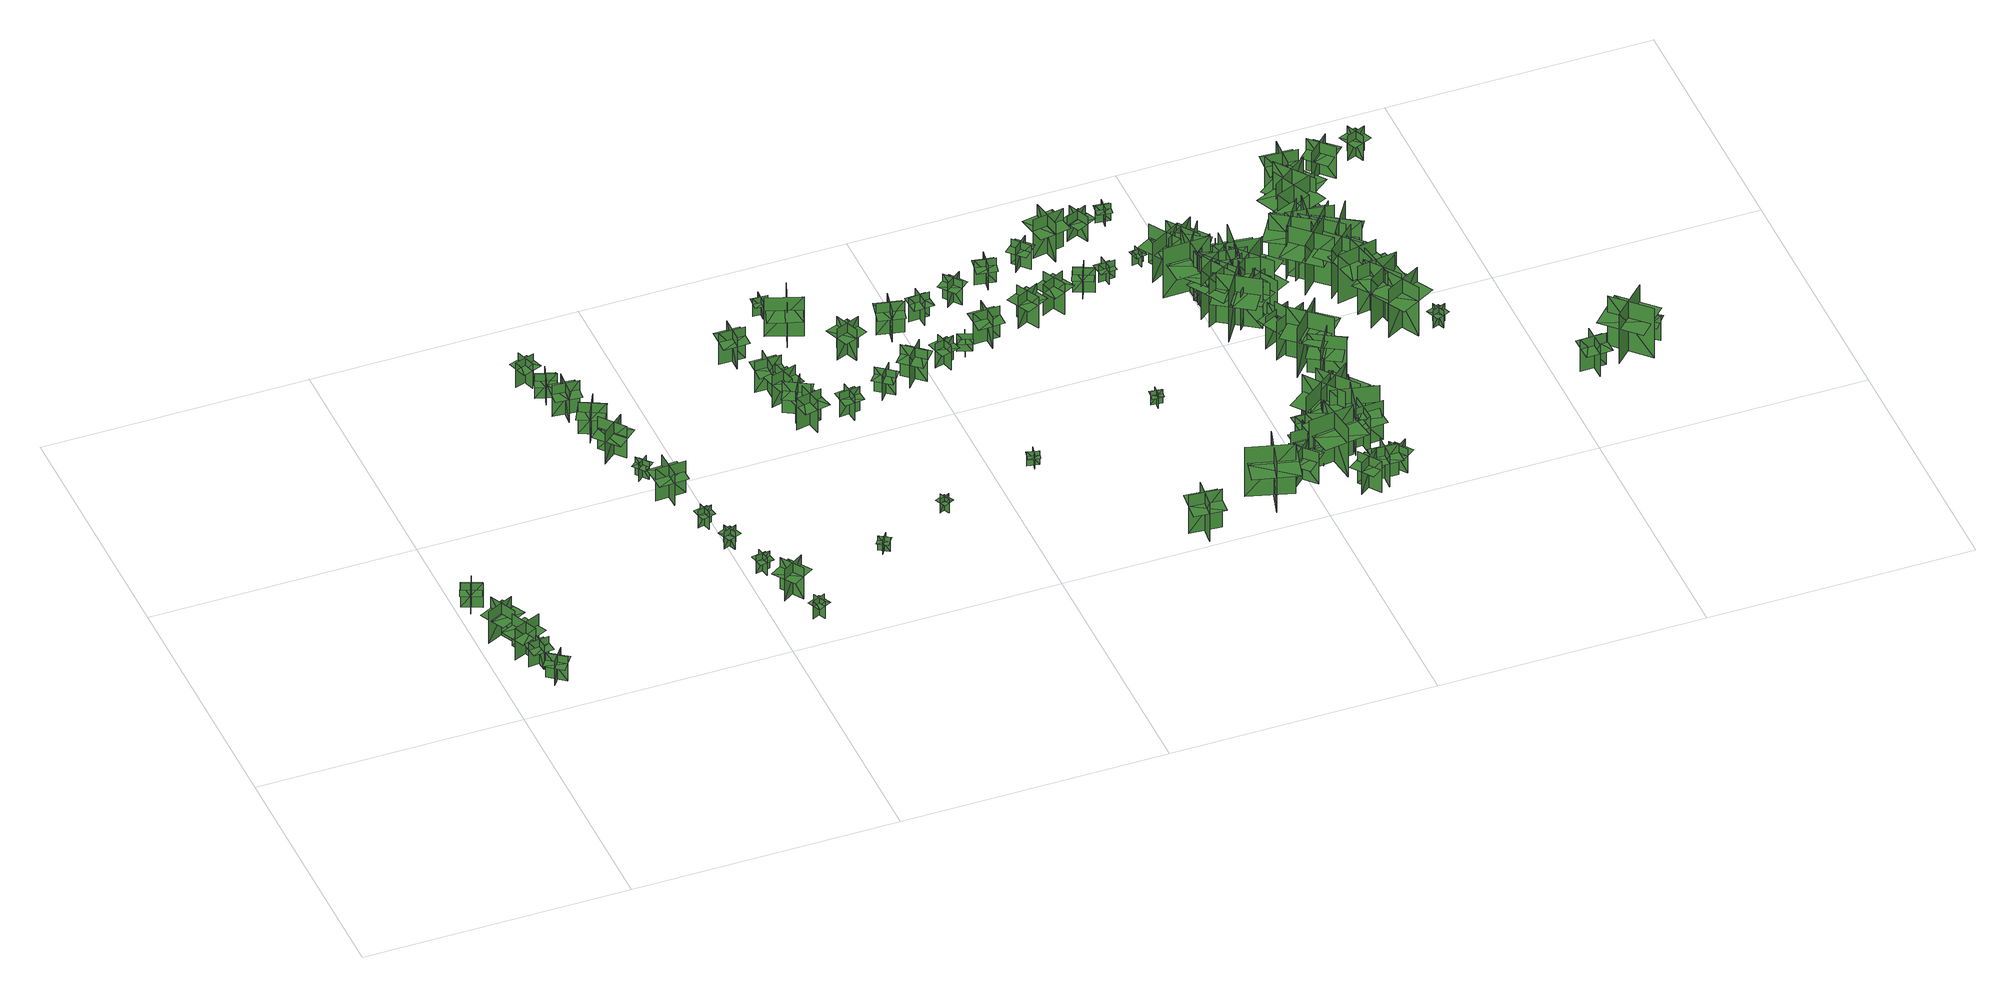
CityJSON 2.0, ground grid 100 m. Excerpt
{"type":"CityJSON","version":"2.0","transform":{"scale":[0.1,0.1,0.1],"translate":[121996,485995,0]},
"CityObjects":{
"tree1":{"type":"SolitaryVegetationObject","geometry":[{"type":"MultiSurface","lod":"1","boundaries":[[[0,1,2]],[[0,2,3]],[[4,5,6]],[[4,6,7]],[[8,9,10]],[[8,10,11]],[[8,11,12]],[[8,12,13]]]}]},
"tree2":{"type":"SolitaryVegetationObject","geometry":[{"type":"MultiSurface","lod":"1","boundaries":[[[14,15,16]],[[14,16,17]],[[18,19,20]],[[18,20,21]],[[22,23,24]],[[22,24,25]],[[22,25,26]],[[22,26,27]]]}]},
"tree3":{"type":"SolitaryVegetationObject","geometry":[{"type":"MultiSurface","lod":"1","boundaries":[[[28,29,30]],[[28,30,31]],[[32,33,34]],[[32,34,35]],[[36,37,38]],[[36,38,39]],[[36,39,40]],[[36,40,41]]]}]},
"tree4":{"type":"SolitaryVegetationObject","geometry":[{"type":"MultiSurface","lod":"1","boundaries":[[[42,43,44]],[[42,44,45]],[[46,47,48]],[[46,48,49]],[[50,51,52]],[[50,52,53]],[[50,53,54]],[[50,54,55]]]}]},
"tree5":{"type":"SolitaryVegetationObject","geometry":[{"type":"MultiSurface","lod":"1","boundaries":[[[56,57,58]],[[56,58,59]],[[60,61,62]],[[60,62,63]],[[64,65,66]],[[64,66,67]],[[64,67,68]],[[64,68,69]]]}]},
"tree6":{"type":"SolitaryVegetationObject","geometry":[{"type":"MultiSurface","lod":"1","boundaries":[[[70,71,72]],[[70,72,73]],[[74,75,76]],[[74,76,77]],[[78,79,80]],[[78,80,81]],[[78,81,82]],[[78,82,83]]]}]},
"tree7":{"type":"SolitaryVegetationObject","geometry":[{"type":"MultiSurface","lod":"1","boundaries":[[[84,85,86]],[[84,86,87]],[[88,89,90]],[[88,90,91]],[[92,93,94]],[[92,94,95]],[[92,95,96]],[[92,96,97]]]}]},
"tree8":{"type":"SolitaryVegetationObject","geometry":[{"type":"MultiSurface","lod":"1","boundaries":[[[98,99,100]],[[98,100,101]],[[102,103,104]],[[102,104,105]],[[106,107,108]],[[106,108,109]],[[106,109,110]],[[106,110,111]]]}]},
"tree9":{"type":"SolitaryVegetationObject","geometry":[{"type":"MultiSurface","lod":"1","boundaries":[[[112,113,114]],[[112,114,115]],[[116,117,118]],[[116,118,119]],[[120,121,122]],[[120,122,123]],[[120,123,124]],[[120,124,125]]]}]},
"tree10":{"type":"SolitaryVegetationObject","geometry":[{"type":"MultiSurface","lod":"1","boundaries":[[[126,127,128]],[[126,128,129]],[[130,131,132]],[[130,132,133]],[[134,135,136]],[[134,136,137]],[[134,137,138]],[[134,138,139]]]}]},
"tree11":{"type":"SolitaryVegetationObject","geometry":[{"type":"MultiSurface","lod":"1","boundaries":[[[140,141,142]],[[140,142,143]],[[144,145,146]],[[144,146,147]],[[148,149,150]],[[148,150,151]],[[148,151,152]],[[148,152,153]]]}]},
"tree12":{"type":"SolitaryVegetationObject","geometry":[{"type":"MultiSurface","lod":"1","boundaries":[[[154,155,156]],[[154,156,157]],[[158,159,160]],[[158,160,161]],[[162,163,164]],[[162,164,165]],[[162,165,166]],[[162,166,167]]]}]},
"tree13":{"type":"SolitaryVegetationObject","geometry":[{"type":"MultiSurface","lod":"1","boundaries":[[[168,169,170]],[[168,170,171]],[[172,173,174]],[[172,174,175]],[[176,177,178]],[[176,178,179]],[[176,179,180]],[[176,180,181]]]}]},
"tree14":{"type":"SolitaryVegetationObject","geometry":[{"type":"MultiSurface","lod":"1","boundaries":[[[182,183,184]],[[182,184,185]],[[186,187,188]],[[186,188,189]],[[190,191,192]],[[190,192,193]],[[190,193,194]],[[190,194,195]]]}]},
"tree15":{"type":"SolitaryVegetationObject","geometry":[{"type":"MultiSurface","lod":"1","boundaries":[[[196,197,198]],[[196,198,199]],[[200,201,202]],[[200,202,203]],[[204,205,206]],[[204,206,207]],[[204,207,208]],[[204,208,209]]]}]},
"tree16":{"type":"SolitaryVegetationObject","geometry":[{"type":"MultiSurface","lod":"1","boundaries":[[[210,211,212]],[[210,212,213]],[[214,215,216]],[[214,216,217]],[[218,219,220]],[[218,220,221]],[[218,221,222]],[[218,222,223]]]}]},
"tree17":{"type":"SolitaryVegetationObject","geometry":[{"type":"MultiSurface","lod":"1","boundaries":[[[224,225,226]],[[224,226,227]],[[228,229,230]],[[228,230,231]],[[232,233,234]],[[232,234,235]],[[232,235,236]],[[232,236,237]]]}]},
"tree18":{"type":"SolitaryVegetationObject","geometry":[{"type":"MultiSurface","lod":"1","boundaries":[[[238,239,240]],[[238,240,241]],[[242,243,244]],[[242,244,245]],[[246,247,248]],[[246,248,249]],[[246,249,250]],[[246,250,251]]]}]},
"tree19":{"type":"SolitaryVegetationObject","geometry":[{"type":"MultiSurface","lod":"1","boundaries":[[[252,253,254]],[[252,254,255]],[[256,257,258]],[[256,258,259]],[[260,261,262]],[[260,262,263]],[[260,263,264]],[[260,264,265]]]}]},
"tree20":{"type":"SolitaryVegetationObject","geometry":[{"type":"MultiSurface","lod":"1","boundaries":[[[266,267,268]],[[266,268,269]],[[270,271,272]],[[270,272,273]],[[274,275,276]],[[274,276,277]],[[274,277,278]],[[274,278,279]]]}]},
"tree21":{"type":"SolitaryVegetationObject","geometry":[{"type":"MultiSurface","lod":"1","boundaries":[[[280,281,282]],[[280,282,283]],[[284,285,286]],[[284,286,287]],[[288,289,290]],[[288,290,291]],[[288,291,292]],[[288,292,293]]]}]},
"tree22":{"type":"SolitaryVegetationObject","geometry":[{"type":"MultiSurface","lod":"1","boundaries":[[[294,295,296]],[[294,296,297]],[[298,299,300]],[[298,300,301]],[[302,303,304]],[[302,304,305]],[[302,305,306]],[[302,306,307]]]}]},
"tree23":{"type":"SolitaryVegetationObject","geometry":[{"type":"MultiSurface","lod":"1","boundaries":[[[308,309,310]],[[308,310,311]],[[312,313,314]],[[312,314,315]],[[316,317,318]],[[316,318,319]],[[316,319,320]],[[316,320,321]]]}]},
"tree24":{"type":"SolitaryVegetationObject","geometry":[{"type":"MultiSurface","lod":"1","boundaries":[[[322,323,324]],[[322,324,325]],[[326,327,328]],[[326,328,329]],[[330,331,332]],[[330,332,333]],[[330,333,334]],[[330,334,335]]]}]},
"tree25":{"type":"SolitaryVegetationObject","geometry":[{"type":"MultiSurface","lod":"1","boundaries":[[[336,337,338]],[[336,338,339]],[[340,341,342]],[[340,342,343]],[[344,345,346]],[[344,346,347]],[[344,347,348]],[[344,348,349]]]}]},
"tree26":{"type":"SolitaryVegetationObject","geometry":[{"type":"MultiSurface","lod":"1","boundaries":[[[350,351,352]],[[350,352,353]],[[354,355,356]],[[354,356,357]],[[358,359,360]],[[358,360,361]],[[358,361,362]],[[358,362,363]]]}]},
"tree27":{"type":"SolitaryVegetationObject","geometry":[{"type":"MultiSurface","lod":"1","boundaries":[[[364,365,366]],[[364,366,367]],[[368,369,370]],[[368,370,371]],[[372,373,374]],[[372,374,375]],[[372,375,376]],[[372,376,377]]]}]},
"tree28":{"type":"SolitaryVegetationObject","geometry":[{"type":"MultiSurface","lod":"1","boundaries":[[[378,379,380]],[[378,380,381]],[[382,383,384]],[[382,384,385]],[[386,387,388]],[[386,388,389]],[[386,389,390]],[[386,390,391]]]}]},
"tree29":{"type":"SolitaryVegetationObject","geometry":[{"type":"MultiSurface","lod":"1","boundaries":[[[392,393,394]],[[392,394,395]],[[396,397,398]],[[396,398,399]],[[400,401,402]],[[400,402,403]],[[400,403,404]],[[400,404,405]]]}]},
"tree30":{"type":"SolitaryVegetationObject","geometry":[{"type":"MultiSurface","lod":"1","boundaries":[[[406,407,408]],[[406,408,409]],[[410,411,412]],[[410,412,413]],[[414,415,416]],[[414,416,417]],[[414,417,418]],[[414,418,419]]]}]},
"tree31":{"type":"SolitaryVegetationObject","geometry":[{"type":"MultiSurface","lod":"1","boundaries":[[[420,421,422]],[[420,422,423]],[[424,425,426]],[[424,426,427]],[[428,429,430]],[[428,430,431]],[[428,431,432]],[[428,432,433]]]}]},
"tree32":{"type":"SolitaryVegetationObject","geometry":[{"type":"MultiSurface","lod":"1","boundaries":[[[434,435,436]],[[434,436,437]],[[438,439,440]],[[438,440,441]],[[442,443,444]],[[442,444,445]],[[442,445,446]],[[442,446,447]]]}]},
"tree33":{"type":"SolitaryVegetationObject","geometry":[{"type":"MultiSurface","lod":"1","boundaries":[[[448,449,450]],[[448,450,451]],[[452,453,454]],[[452,454,455]],[[456,457,458]],[[456,458,459]],[[456,459,460]],[[456,460,461]]]}]},
"tree34":{"type":"SolitaryVegetationObject","geometry":[{"type":"MultiSurface","lod":"1","boundaries":[[[462,463,464]],[[462,464,465]],[[466,467,468]],[[466,468,469]],[[470,471,472]],[[470,472,473]],[[470,473,474]],[[470,474,475]]]}]},
"tree35":{"type":"SolitaryVegetationObject","geometry":[{"type":"MultiSurface","lod":"1","boundaries":[[[476,477,478]],[[476,478,479]],[[480,481,482]],[[480,482,483]],[[484,485,486]],[[484,486,487]],[[484,487,488]],[[484,488,489]]]}]},
"tree36":{"type":"SolitaryVegetationObject","geometry":[{"type":"MultiSurface","lod":"1","boundaries":[[[490,491,492]],[[490,492,493]],[[494,495,496]],[[494,496,497]],[[498,499,500]],[[498,500,501]],[[498,501,502]],[[498,502,503]]]}]},
"tree37":{"type":"SolitaryVegetationObject","geometry":[{"type":"MultiSurface","lod":"1","boundaries":[[[504,505,506]],[[504,506,507]],[[508,509,510]],[[508,510,511]],[[512,513,514]],[[512,514,515]],[[512,515,516]],[[512,516,517]]]}]},
"tree38":{"type":"SolitaryVegetationObject","geometry":[{"type":"MultiSurface","lod":"1","boundaries":[[[518,519,520]],[[518,520,521]],[[522,523,524]],[[522,524,525]],[[526,527,528]],[[526,528,529]],[[526,529,530]],[[526,530,531]]]}]},
"tree39":{"type":"SolitaryVegetationObject","geometry":[{"type":"MultiSurface","lod":"1","boundaries":[[[532,533,534]],[[532,534,535]],[[536,537,538]],[[536,538,539]],[[540,541,542]],[[540,542,543]],[[540,543,544]],[[540,544,545]]]}]},
"tree40":{"type":"SolitaryVegetationObject","geometry":[{"type":"MultiSurface","lod":"1","boundaries":[[[546,547,548]],[[546,548,549]],[[550,551,552]],[[550,552,553]],[[554,555,556]],[[554,556,557]],[[554,557,558]],[[554,558,559]]]}]},
"tree41":{"type":"SolitaryVegetationObject","geometry":[{"type":"MultiSurface","lod":"1","boundaries":[[[560,561,562]],[[560,562,563]],[[564,565,566]],[[564,566,567]],[[568,569,570]],[[568,570,571]],[[568,571,572]],[[568,572,573]]]}]},
"tree42":{"type":"SolitaryVegetationObject","geometry":[{"type":"MultiSurface","lod":"1","boundaries":[[[574,575,576]],[[574,576,577]],[[578,579,580]],[[578,580,581]],[[582,583,584]],[[582,584,585]],[[582,585,586]],[[582,586,587]]]}]},
"tree43":{"type":"SolitaryVegetationObject","geometry":[{"type":"MultiSurface","lod":"1","boundaries":[[[588,589,590]],[[588,590,591]],[[592,593,594]],[[592,594,595]],[[596,597,598]],[[596,598,599]],[[596,599,600]],[[596,600,601]]]}]},
"tree44":{"type":"SolitaryVegetationObject","geometry":[{"type":"MultiSurface","lod":"1","boundaries":[[[602,603,604]],[[602,604,605]],[[606,607,608]],[[606,608,609]],[[610,611,612]],[[610,612,613]],[[610,613,614]],[[610,614,615]]]}]},
"tree45":{"type":"SolitaryVegetationObject","geometry":[{"type":"MultiSurface","lod":"1","boundaries":[[[616,617,618]],[[616,618,619]],[[620,621,622]],[[620,622,623]],[[624,625,626]],[[624,626,627]],[[624,627,628]],[[624,628,629]]]}]},
"tree46":{"type":"SolitaryVegetationObject","geometry":[{"type":"MultiSurface","lod":"1","boundaries":[[[630,631,632]],[[630,632,633]],[[634,635,636]],[[634,636,637]],[[638,639,640]],[[638,640,641]],[[638,641,642]],[[638,642,643]]]}]},
"tree47":{"type":"SolitaryVegetationObject","geometry":[{"type":"MultiSurface","lod":"1","boundaries":[[[644,645,646]],[[644,646,647]],[[648,649,650]],[[648,650,651]],[[652,653,654]],[[652,654,655]],[[652,655,656]],[[652,656,657]]]}]},
"tree48":{"type":"SolitaryVegetationObject","geometry":[{"type":"MultiSurface","lod":"1","boundaries":[[[658,659,660]],[[658,660,661]],[[662,663,664]],[[662,664,665]],[[666,667,668]],[[666,668,669]],[[666,669,670]],[[666,670,671]]]}]},
"tree49":{"type":"SolitaryVegetationObject","geometry":[{"type":"MultiSurface","lod":"1","boundaries":[[[672,673,674]],[[672,674,675]],[[676,677,678]],[[676,678,679]],[[680,681,682]],[[680,682,683]],[[680,683,684]],[[680,684,685]]]}]},
"tree50":{"type":"SolitaryVegetationObject","geometry":[{"type":"MultiSurface","lod":"1","boundaries":[[[686,687,688]],[[686,688,689]],[[690,691,692]],[[690,692,693]],[[694,695,696]],[[694,696,697]],[[694,697,698]],[[694,698,699]]]}]},
"tree51":{"type":"SolitaryVegetationObject","geometry":[{"type":"MultiSurface","lod":"1","boundaries":[[[700,701,702]],[[700,702,703]],[[704,705,706]],[[704,706,707]],[[708,709,710]],[[708,710,711]],[[708,711,712]],[[708,712,713]]]}]},
"tree52":{"type":"SolitaryVegetationObject","geometry":[{"type":"MultiSurface","lod":"1","boundaries":[[[714,715,716]],[[714,716,717]],[[718,719,720]],[[718,720,721]],[[722,723,724]],[[722,724,725]],[[722,725,726]],[[722,726,727]]]}]},
"tree53":{"type":"SolitaryVegetationObject","geometry":[{"type":"MultiSurface","lod":"1","boundaries":[[[728,729,730]],[[728,730,731]],[[732,733,734]],[[732,734,735]],[[736,737,738]],[[736,738,739]],[[736,739,740]],[[736,740,741]]]}]},
"tree54":{"type":"SolitaryVegetationObject","geometry":[{"type":"MultiSurface","lod":"1","boundaries":[[[742,743,744]],[[742,744,745]],[[746,747,748]],[[746,748,749]],[[750,751,752]],[[750,752,753]],[[750,753,754]],[[750,754,755]]]}]},
"tree55":{"type":"SolitaryVegetationObject","geometry":[{"type":"MultiSurface","lod":"1","boundaries":[[[756,757,758]],[[756,758,759]],[[760,761,762]],[[760,762,763]],[[764,765,766]],[[764,766,767]],[[764,767,768]],[[764,768,769]]]}]},
"tree56":{"type":"SolitaryVegetationObject","geometry":[{"type":"MultiSurface","lod":"1","boundaries":[[[770,771,772]],[[770,772,773]],[[774,775,776]],[[774,776,777]],[[778,779,780]],[[778,780,781]],[[778,781,782]],[[778,782,783]]]}]},
"tree57":{"type":"SolitaryVegetationObject","geometry":[{"type":"MultiSurface","lod":"1","boundaries":[[[784,785,786]],[[784,786,787]],[[788,789,790]],[[788,790,791]],[[792,793,794]],[[792,794,795]],[[792,795,796]],[[792,796,797]]]}]},
"tree58":{"type":"SolitaryVegetationObject","geometry":[{"type":"MultiSurface","lod":"1","boundaries":[[[798,799,800]],[[798,800,801]],[[802,803,804]],[[802,804,805]],[[806,807,808]],[[806,808,809]],[[806,809,810]],[[806,810,811]]]}]},
"tree59":{"type":"SolitaryVegetationObject","geometry":[{"type":"MultiSurface","lod":"1","boundaries":[[[812,813,814]],[[812,814,815]],[[816,817,818]],[[816,818,819]],[[820,821,822]],[[820,822,823]],[[820,823,824]],[[820,824,825]]]}]},
"tree60":{"type":"SolitaryVegetationObject","geometry":[{"type":"MultiSurface","lod":"1","boundaries":[[[826,827,828]],[[826,828,829]],[[830,831,832]],[[830,832,833]],[[834,835,836]],[[834,836,837]],[[834,837,838]],[[834,838,839]]]}]},
"tree61":{"type":"SolitaryVegetationObject","geometry":[{"type":"MultiSurface","lod":"1","boundaries":[[[840,841,842]],[[840,842,843]],[[844,845,846]],[[844,846,847]],[[848,849,850]],[[848,850,851]],[[848,851,852]],[[848,852,853]]]}]},
"tree62":{"type":"SolitaryVegetationObject","geometry":[{"type":"MultiSurface","lod":"1","boundaries":[[[854,855,856]],[[854,856,857]],[[858,859,860]],[[858,860,861]],[[862,863,864]],[[862,864,865]],[[862,865,866]],[[862,866,867]]]}]},
"tree63":{"type":"SolitaryVegetationObject","geometry":[{"type":"MultiSurface","lod":"1","boundaries":[[[868,869,870]],[[868,870,871]],[[872,873,874]],[[872,874,875]],[[876,877,878]],[[876,878,879]],[[876,879,880]],[[876,880,881]]]}]},
"tree64":{"type":"SolitaryVegetationObject","geometry":[{"type":"MultiSurface","lod":"1","boundaries":[[[882,883,884]],[[882,884,885]],[[886,887,888]],[[886,888,889]],[[890,891,892]],[[890,892,893]],[[890,893,894]],[[890,894,895]]]}]},
"tree65":{"type":"SolitaryVegetationObject","geometry":[{"type":"MultiSurface","lod":"1","boundaries":[[[896,897,898]],[[896,898,899]],[[900,901,902]],[[900,902,903]],[[904,905,906]],[[904,906,907]],[[904,907,908]],[[904,908,909]]]}]},
"tree66":{"type":"SolitaryVegetationObject","geometry":[{"type":"MultiSurface","lod":"1","boundaries":[[[910,911,912]],[[910,912,913]],[[914,915,916]],[[914,916,917]],[[918,919,920]],[[918,920,921]],[[918,921,922]],[[918,922,923]]]}]},
"tree67":{"type":"SolitaryVegetationObject","geometry":[{"type":"MultiSurface","lod":"1","boundaries":[[[924,925,926]],[[924,926,927]],[[928,929,930]],[[928,930,931]],[[932,933,934]],[[932,934,935]],[[932,935,936]],[[932,936,937]]]}]},
"tree68":{"type":"SolitaryVegetationObject","geometry":[{"type":"MultiSurface","lod":"1","boundaries":[[[938,939,940]],[[938,940,941]],[[942,943,944]],[[942,944,945]],[[946,947,948]],[[946,948,949]],[[946,949,950]],[[946,950,951]]]}]},
"tree69":{"type":"SolitaryVegetationObject","geometry":[{"type":"MultiSurface","lod":"1","boundaries":[[[952,953,954]],[[952,954,955]],[[956,957,958]],[[956,958,959]],[[960,961,962]],[[960,962,963]],[[960,963,964]],[[960,964,965]]]}]},
"tree70":{"type":"SolitaryVegetationObject","geometry":[{"type":"MultiSurface","lod":"1","boundaries":[[[966,967,968]],[[966,968,969]],[[970,971,972]],[[970,972,973]],[[974,975,976]],[[974,976,977]],[[974,977,978]],[[974,978,979]]]}]},
"tree71":{"type":"SolitaryVegetationObject","geometry":[{"type":"MultiSurface","lod":"1","boundaries":[[[980,981,982]],[[980,982,983]],[[984,985,986]],[[984,986,987]],[[988,989,990]],[[988,990,991]],[[988,991,992]],[[988,992,993]]]}]},
"tree72":{"type":"SolitaryVegetationObject","geometry":[{"type":"MultiSurface","lod":"1","boundaries":[[[994,995,996]],[[994,996,997]],[[998,999,1000]],[[998,1000,1001]],[[1002,1003,1004]],[[1002,1004,1005]],[[1002,1005,1006]],[[1002,1006,1007]]]}]},
"tree73":{"type":"SolitaryVegetationObject","geometry":[{"type":"MultiSurface","lod":"1","boundaries":[[[1008,1009,1010]],[[1008,1010,1011]],[[1012,1013,1014]],[[1012,1014,1015]],[[1016,1017,1018]],[[1016,1018,1019]],[[1016,1019,1020]],[[1016,1020,1021]]]}]},
"tree74":{"type":"SolitaryVegetationObject","geometry":[{"type":"MultiSurface","lod":"1","boundaries":[[[1022,1023,1024]],[[1022,1024,1025]],[[1026,1027,1028]],[[1026,1028,1029]],[[1030,1031,1032]],[[1030,1032,1033]],[[1030,1033,1034]],[[1030,1034,1035]]]}]},
"tree75":{"type":"SolitaryVegetationObject","geometry":[{"type":"MultiSurface","lod":"1","boundaries":[[[1036,1037,1038]],[[1036,1038,1039]],[[1040,1041,1042]],[[1040,1042,1043]],[[1044,1045,1046]],[[1044,1046,1047]],[[1044,1047,1048]],[[1044,1048,1049]]]}]},
"tree76":{"type":"SolitaryVegetationObject","geometry":[{"type":"MultiSurface","lod":"1","boundaries":[[[1050,1051,1052]],[[1050,1052,1053]],[[1054,1055,1056]],[[1054,1056,1057]],[[1058,1059,1060]],[[1058,1060,1061]],[[1058,1061,1062]],[[1058,1062,1063]]]}]},
"tree77":{"type":"SolitaryVegetationObject","geometry":[{"type":"MultiSurface","lod":"1","boundaries":[[[1064,1065,1066]],[[1064,1066,1067]],[[1068,1069,1070]],[[1068,1070,1071]],[[1072,1073,1074]],[[1072,1074,1075]],[[1072,1075,1076]],[[1072,1076,1077]]]}]},
"tree78":{"type":"SolitaryVegetationObject","geometry":[{"type":"MultiSurface","lod":"1","boundaries":[[[1078,1079,1080]],[[1078,1080,1081]],[[1082,1083,1084]],[[1082,1084,1085]],[[1086,1087,1088]],[[1086,1088,1089]],[[1086,1089,1090]],[[1086,1090,1091]]]}]},
"tree79":{"type":"SolitaryVegetationObject","geometry":[{"type":"MultiSurface","lod":"1","boundaries":[[[1092,1093,1094]],[[1092,1094,1095]],[[1096,1097,1098]],[[1096,1098,1099]],[[1100,1101,1102]],[[1100,1102,1103]],[[1100,1103,1104]],[[1100,1104,1105]]]}]},
"tree80":{"type":"SolitaryVegetationObject","geometry":[{"type":"MultiSurface","lod":"1","boundaries":[[[1106,1107,1108]],[[1106,1108,1109]],[[1110,1111,1112]],[[1110,1112,1113]],[[1114,1115,1116]],[[1114,1116,1117]],[[1114,1117,1118]],[[1114,1118,1119]]]}]},
"tree81":{"type":"SolitaryVegetationObject","geometry":[{"type":"MultiSurface","lod":"1","boundaries":[[[1120,1121,1122]],[[1120,1122,1123]],[[1124,1125,1126]],[[1124,1126,1127]],[[1128,1129,1130]],[[1128,1130,1131]],[[1128,1131,1132]],[[1128,1132,1133]]]}]},
"tree82":{"type":"SolitaryVegetationObject","geometry":[{"type":"MultiSurface","lod":"1","boundaries":[[[1134,1135,1136]],[[1134,1136,1137]],[[1138,1139,1140]],[[1138,1140,1141]],[[1142,1143,1144]],[[1142,1144,1145]],[[1142,1145,1146]],[[1142,1146,1147]]]}]},
"tree83":{"type":"SolitaryVegetationObject","geometry":[{"type":"MultiSurface","lod":"1","boundaries":[[[1148,1149,1150]],[[1148,1150,1151]],[[1152,1153,1154]],[[1152,1154,1155]],[[1156,1157,1158]],[[1156,1158,1159]],[[1156,1159,1160]],[[1156,1160,1161]]]}]},
"tree84":{"type":"SolitaryVegetationObject","geometry":[{"type":"MultiSurface","lod":"1","boundaries":[[[1162,1163,1164]],[[1162,1164,1165]],[[1166,1167,1168]],[[1166,1168,1169]],[[1170,1171,1172]],[[1170,1172,1173]],[[1170,1173,1174]],[[1170,1174,1175]]]}]},
"tree85":{"type":"SolitaryVegetationObject","geometry":[{"type":"MultiSurface","lod":"1","boundaries":[[[1176,1177,1178]],[[1176,1178,1179]],[[1180,1181,1182]],[[1180,1182,1183]],[[1184,1185,1186]],[[1184,1186,1187]],[[1184,1187,1188]],[[1184,1188,1189]]]}]},
"tree86":{"type":"SolitaryVegetationObject","geometry":[{"type":"MultiSurface","lod":"1","boundaries":[[[1190,1191,1192]],[[1190,1192,1193]],[[1194,1195,1196]],[[1194,1196,1197]],[[1198,1199,1200]],[[1198,1200,1201]],[[1198,1201,1202]],[[1198,1202,1203]]]}]},
"tree87":{"type":"SolitaryVegetationObject","geometry":[{"type":"MultiSurface","lod":"1","boundaries":[[[1204,1205,1206]],[[1204,1206,1207]],[[1208,1209,1210]],[[1208,1210,1211]],[[1212,1213,1214]],[[1212,1214,1215]],[[1212,1215,1216]],[[1212,1216,1217]]]}]},
"tree88":{"type":"SolitaryVegetationObject","geometry":[{"type":"MultiSurface","lod":"1","boundaries":[[[1218,1219,1220]],[[1218,1220,1221]],[[1222,1223,1224]],[[1222,1224,1225]],[[1226,1227,1228]],[[1226,1228,1229]],[[1226,1229,1230]],[[1226,1230,1231]]]}]},
"tree89":{"type":"SolitaryVegetationObject","geometry":[{"type":"MultiSurface","lod":"1","boundaries":[[[1232,1233,1234]],[[1232,1234,1235]],[[1236,1237,1238]],[[1236,1238,1239]],[[1240,1241,1242]],[[1240,1242,1243]],[[1240,1243,1244]],[[1240,1244,1245]]]}]},
"tree90":{"type":"SolitaryVegetationObject","geometry":[{"type":"MultiSurface","lod":"1","boundaries":[[[1246,1247,1248]],[[1246,1248,1249]],[[1250,1251,1252]],[[1250,1252,1253]],[[1254,1255,1256]],[[1254,1256,1257]],[[1254,1257,1258]],[[1254,1258,1259]]]}]},
"tree91":{"type":"SolitaryVegetationObject","geometry":[{"type":"MultiSurface","lod":"1","boundaries":[[[1260,1261,1262]],[[1260,1262,1263]],[[1264,1265,1266]],[[1264,1266,1267]],[[1268,1269,1270]],[[1268,1270,1271]],[[1268,1271,1272]],[[1268,1272,1273]]]}]},
"tree92":{"type":"SolitaryVegetationObject","geometry":[{"type":"MultiSurface","lod":"1","boundaries":[[[1274,1275,1276]],[[1274,1276,1277]],[[1278,1279,1280]],[[1278,1280,1281]],[[1282,1283,1284]],[[1282,1284,1285]],[[1282,1285,1286]],[[1282,1286,1287]]]}]},
"tree93":{"type":"SolitaryVegetationObject","geometry":[{"type":"MultiSurface","lod":"1","boundaries":[[[1288,1289,1290]],[[1288,1290,1291]],[[1292,1293,1294]],[[1292,1294,1295]],[[1296,1297,1298]],[[1296,1298,1299]],[[1296,1299,1300]],[[1296,1300,1301]]]}]},
"tree94":{"type":"SolitaryVegetationObject","geometry":[{"type":"MultiSurface","lod":"1","boundaries":[[[1302,1303,1304]],[[1302,1304,1305]],[[1306,1307,1308]],[[1306,1308,1309]],[[1310,1311,1312]],[[1310,1312,1313]],[[1310,1313,1314]],[[1310,1314,1315]]]}]},
"tree95":{"type":"SolitaryVegetationObject","geometry":[{"type":"MultiSurface","lod":"1","boundaries":[[[1316,1317,1318]],[[1316,1318,1319]],[[1320,1321,1322]],[[1320,1322,1323]],[[1324,1325,1326]],[[1324,1326,1327]],[[1324,1327,1328]],[[1324,1328,1329]]]}]},
"tree96":{"type":"SolitaryVegetationObject","geometry":[{"type":"MultiSurface","lod":"1","boundaries":[[[1330,1331,1332]],[[1330,1332,1333]],[[1334,1335,1336]],[[1334,1336,1337]],[[1338,1339,1340]],[[1338,1340,1341]],[[1338,1341,1342]],[[1338,1342,1343]]]}]},
"tree97":{"type":"SolitaryVegetationObject","geometry":[{"type":"MultiSurface","lod":"1","boundaries":[[[1344,1345,1346]],[[1344,1346,1347]],[[1348,1349,1350]],[[1348,1350,1351]],[[1352,1353,1354]],[[1352,1354,1355]],[[1352,1355,1356]],[[1352,1356,1357]]]}]},
"tree98":{"type":"SolitaryVegetationObject","geometry":[{"type":"MultiSurface","lod":"1","boundaries":[[[1358,1359,1360]],[[1358,1360,1361]],[[1362,1363,1364]],[[1362,1364,1365]],[[1366,1367,1368]],[[1366,1368,1369]],[[1366,1369,1370]],[[1366,1370,1371]]]}]},
"tree99":{"type":"SolitaryVegetationObject","geometry":[{"type":"MultiSurface","lod":"1","boundaries":[[[1372,1373,1374]],[[1372,1374,1375]],[[1376,1377,1378]],[[1376,1378,1379]],[[1380,1381,1382]],[[1380,1382,1383]],[[1380,1383,1384]],[[1380,1384,1385]]]}]},
"tree100":{"type":"SolitaryVegetationObject","geometry":[{"type":"MultiSurface","lod":"1","boundaries":[[[1386,1387,1388]],[[1386,1388,1389]],[[1390,1391,1392]],[[1390,1392,1393]],[[1394,1395,1396]],[[1394,1396,1397]],[[1394,1397,1398]],[[1394,1398,1399]]]}]},
"tree101":{"type":"SolitaryVegetationObject","geometry":[{"type":"MultiSurface","lod":"1","boundaries":[[[1400,1401,1402]],[[1400,1402,1403]],[[1404,1405,1406]],[[1404,1406,1407]],[[1408,1409,1410]],[[1408,1410,1411]],[[1408,1411,1412]],[[1408,1412,1413]]]}]},
"tree102":{"type":"SolitaryVegetationObject","geometry":[{"type":"MultiSurface","lod":"1","boundaries":[[[1414,1415,1416]],[[1414,1416,1417]],[[1418,1419,1420]],[[1418,1420,1421]],[[1422,1423,1424]],[[1422,1424,1425]],[[1422,1425,1426]],[[1422,1426,1427]]]}]},
"tree103":{"type":"SolitaryVegetationObject","geometry":[{"type":"MultiSurface","lod":"1","boundaries":[[[1428,1429,1430]],[[1428,1430,1431]],[[1432,1433,1434]],[[1432,1434,1435]],[[1436,1437,1438]],[[1436,1438,1439]],[[1436,1439,1440]],[[1436,1440,1441]]]}]},
"tree104":{"type":"SolitaryVegetationObject","geometry":[{"type":"MultiSurface","lod":"1","boundaries":[[[1442,1443,1444]],[[1442,1444,1445]],[[1446,1447,1448]],[[1446,1448,1449]],[[1450,1451,1452]],[[1450,1452,1453]],[[1450,1453,1454]],[[1450,1454,1455]]]}]},
"tree105":{"type":"SolitaryVegetationObject","geometry":[{"type":"MultiSurface","lod":"1","boundaries":[[[1456,1457,1458]],[[1456,1458,1459]],[[1460,1461,1462]],[[1460,1462,1463]],[[1464,1465,1466]],[[1464,1466,1467]],[[1464,1467,1468]],[[1464,1468,1469]]]}]},
"tree106":{"type":"SolitaryVegetationObject","geometry":[{"type":"MultiSurface","lod":"1","boundaries":[[[1470,1471,1472]],[[1470,1472,1473]],[[1474,1475,1476]],[[1474,1476,1477]],[[1478,1479,1480]],[[1478,1480,1481]],[[1478,1481,1482]],[[1478,1482,1483]]]}]}
},
"vertices":[
[39,423,9],[141,473,9],[141,473,150],[39,423,150],[124,394,9],[74,496,9],[74,496,150],[124,394,150],[49,419,105],[73,373,105],[174,424,105],[150,471,105],[126,517,105],[25,466,105],
[163,218,11],[154,295,11],[154,295,118],[163,218,118],[195,259,11],[118,250,11],[118,250,118],[195,259,118],[195,259,88],[191,297,88],[114,288,88],[118,250,88],[123,211,88],[200,220,88],
[195,352,7],[91,307,7],[91,307,148],[195,352,148],[111,385,7],[156,281,7],[156,281,148],[111,385,148],[185,356,102],[164,404,102],[60,357,102],[82,310,102],[103,262,102],[207,309,102],
[166,130,5],[213,192,5],[213,192,113],[166,130,113],[217,137,5],[155,184,5],[155,184,113],[217,137,113],[217,137,83],[241,168,83],[178,215,83],[155,184,83],[132,153,83],[194,106,83],
[17,631,20],[88,601,20],[88,601,128],[17,631,128],[36,583,20],[66,654,20],[66,654,128],[36,583,128],[36,583,98],[72,568,98],[102,639,98],[66,654,98],[31,669,98],[0,598,98],
[783,1273,10],[856,1186,10],[856,1186,151],[783,1273,151],[775,1183,10],[862,1256,10],[862,1256,151],[775,1183,151],[781,1262,105],[742,1228,105],[816,1143,105],[856,1177,105],[895,1211,105],[821,1297,105],
[886,1051,9],[851,1094,9],[851,1094,86],[886,1051,86],[889,1088,9],[847,1053,9],[847,1053,86],[889,1088,86],[889,1088,65],[872,1109,65],[829,1074,65],[847,1053,65],[865,1031,65],[907,1067,65],
[985,599,10],[1036,620,10],[1036,620,87],[985,599,87],[1019,585,10],[998,636,10],[998,636,87],[1019,585,87],[1019,585,65],[1045,595,65],[1024,647,65],[998,636,65],[973,626,65],[993,574,65],
[718,1711,10],[644,1687,10],[644,1687,118],[718,1711,118],[672,1735,10],[696,1661,10],[696,1661,118],[672,1735,118],[672,1735,88],[635,1722,88],[660,1649,88],[696,1661,88],[733,1674,88],[708,1747,88],
[1176,148,17],[1126,124,17],[1126,124,94],[1176,148,94],[1141,160,17],[1165,110,17],[1165,110,94],[1141,160,94],[1141,160,72],[1116,148,72],[1140,98,72],[1165,110,72],[1190,122,72],[1166,172,72],
[963,771,11],[975,717,11],[975,717,88],[963,771,88],[943,740,11],[997,752,11],[997,752,88],[943,740,88],[943,740,67],[949,713,67],[1003,725,67],[997,752,67],[991,779,67],[937,767,67],
[1057,462,13],[1068,408,13],[1068,408,90],[1057,462,90],[1036,432,13],[1091,442,13],[1091,442,90],[1036,432,90],[1036,432,68],[1042,405,68],[1096,415,68],[1091,442,68],[1086,470,68],[1031,459,68],
[682,1605,11],[756,1581,11],[756,1581,119],[682,1605,119],[705,1559,11],[729,1633,11],[729,1633,119],[705,1559,119],[705,1559,89],[742,1547,89],[766,1621,89],[729,1633,89],[692,1644,89],[668,1571,89],
[1073,256,12],[1156,311,12],[1156,311,150],[1073,256,150],[1138,243,12],[1083,326,12],[1083,326,150],[1138,243,150],[1138,243,111],[1180,270,111],[1124,353,111],[1083,326,111],[1041,298,111],[1097,215,111],
[702,1494,10],[801,1484,10],[801,1484,148],[702,1494,148],[744,1442,10],[753,1541,10],[753,1541,148],[744,1442,148],[744,1442,109],[793,1438,109],[803,1537,109],[753,1541,109],[704,1546,109],[694,1447,109],
[976,938,9],[863,934,9],[863,934,150],[976,938,150],[911,999,9],[914,886,9],[914,886,150],[911,999,150],[969,945,105],[967,998,105],[853,992,105],[856,940,105],[859,888,105],[972,893,105],
[749,1372,11],[838,1328,11],[838,1328,149],[749,1372,149],[770,1309,11],[814,1398,11],[814,1398,149],[770,1309,149],[770,1309,110],[814,1287,110],[859,1376,110],[814,1398,110],[770,1420,110],[725,1331,110],
[1483,370,10],[1508,407,10],[1508,407,72],[1483,370,72],[1512,376,10],[1475,400,10],[1475,400,72],[1512,376,72],[1512,376,54],[1525,394,54],[1488,418,54],[1475,400,54],[1463,381,54],[1500,357,54],
[1558,1136,6],[1461,1117,6],[1461,1117,145],[1558,1136,145],[1503,1173,6],[1523,1076,6],[1523,1076,145],[1503,1173,145],[1503,1173,106],[1455,1163,106],[1474,1066,106],[1523,1076,106],[1572,1085,106],[1552,1183,106],
[1535,1171,9],[1448,1220,9],[1448,1220,147],[1535,1171,147],[1518,1235,9],[1469,1149,9],[1469,1149,147],[1518,1235,147],[1518,1235,108],[1474,1260,108],[1425,1173,108],[1469,1149,108],[1512,1124,108],[1561,1211,108],
[1393,1500,8],[1393,1599,8],[1393,1599,146],[1393,1500,146],[1440,1546,8],[1341,1546,8],[1341,1546,146],[1440,1546,146],[1440,1546,108],[1440,1596,108],[1341,1596,108],[1341,1546,108],[1341,1497,108],[1440,1497,108],
[1447,1405,7],[1447,1305,7],[1447,1305,145],[1447,1405,145],[1400,1358,7],[1499,1358,7],[1499,1358,145],[1400,1358,145],[1400,1358,107],[1400,1308,107],[1499,1308,107],[1499,1358,107],[1499,1408,107],[1400,1408,107],
[1461,1317,8],[1486,1221,8],[1486,1221,147],[1461,1317,147],[1427,1260,8],[1523,1286,8],[1523,1286,147],[1427,1260,147],[1427,1260,108],[1440,1212,108],[1536,1237,108],[1523,1286,108],[1511,1334,108],[1414,1308,108],
[1760,532,11],[1779,493,11],[1779,493,72],[1760,532,72],[1750,505,11],[1790,524,11],[1790,524,72],[1750,505,72],[1750,505,55],[1760,485,55],[1799,504,55],[1790,524,55],[1780,544,55],[1740,524,55],
[1658,1167,6],[1666,1090,6],[1666,1090,113],[1658,1167,113],[1625,1127,6],[1702,1135,6],[1702,1135,113],[1625,1127,113],[1625,1127,83],[1629,1089,83],[1706,1097,83],[1702,1135,83],[1698,1174,83],[1621,1166,83],
[1645,1676,7],[1597,1546,7],[1597,1546,180],[1645,1676,180],[1545,1630,7],[1675,1582,7],[1675,1582,180],[1545,1630,180],[1633,1671,124],[1572,1692,124],[1527,1561,124],[1587,1540,124],[1648,1520,124],[1693,1650,124],
[1575,1716,11],[1577,1772,11],[1577,1772,88],[1575,1716,88],[1602,1741,11],[1547,1743,11],[1547,1743,88],[1602,1741,88],[1602,1741,66],[1603,1769,66],[1548,1771,66],[1547,1743,66],[1546,1716,66],[1601,1714,66],
[1846,1162,10],[1786,1210,10],[1786,1210,118],[1846,1162,118],[1841,1213,10],[1792,1152,10],[1792,1152,118],[1841,1213,118],[1841,1213,88],[1810,1237,88],[1762,1176,88],[1792,1152,88],[1823,1128,88],[1871,1189,88],
[1727,1408,16],[1820,1444,16],[1820,1444,154],[1727,1408,154],[1788,1380,16],[1752,1473,16],[1752,1473,154],[1788,1380,154],[1788,1380,115],[1834,1398,115],[1798,1491,115],[1752,1473,115],[1706,1455,115],[1742,1362,115],
[1977,1193,7],[1902,1258,7],[1902,1258,145],[1977,1193,145],[1973,1260,7],[1908,1184,7],[1908,1184,145],[1973,1260,145],[1973,1260,107],[1935,1292,107],[1870,1217,107],[1908,1184,107],[1945,1152,107],[2010,1227,107],
[2142,606,12],[2151,650,12],[2151,650,74],[2142,606,74],[2166,622,12],[2123,632,12],[2123,632,74],[2166,622,74],[2166,622,56],[2171,644,56],[2128,653,56],[2123,632,56],[2119,610,56],[2162,601,56],
[1906,1491,10],[2004,1470,10],[2004,1470,148],[1906,1491,148],[1942,1435,10],[1963,1532,10],[1963,1532,148],[1942,1435,148],[1942,1435,109],[1991,1424,109],[2012,1522,109],[1963,1532,109],[1914,1543,109],[1893,1445,109],
[2056,1296,7],[2076,1221,7],[2076,1221,115],[2056,1296,115],[2030,1252,7],[2105,1271,7],[2105,1271,115],[2030,1252,115],[2030,1252,84],[2040,1214,84],[2114,1234,84],[2105,1271,84],[2095,1309,84],[2020,1289,84],
[2115,1523,8],[2037,1519,8],[2037,1519,115],[2115,1523,115],[2077,1557,8],[2081,1480,8],[2081,1480,115],[2077,1557,115],[2077,1557,85],[2038,1555,85],[2042,1478,85],[2081,1480,85],[2119,1482,85],[2115,1559,85],
[2182,1286,10],[2130,1305,10],[2130,1305,87],[2182,1286,87],[2167,1319,10],[2148,1267,10],[2148,1267,87],[2167,1319,87],[2167,1319,65],[2141,1329,65],[2122,1277,65],[2148,1267,65],[2174,1258,65],[2193,1310,65],
[2567,131,15],[2555,10,15],[2555,10,184],[2567,131,184],[2504,79,15],[2625,68,15],[2625,68,184],[2504,79,184],[2504,79,136],[2498,19,136],[2619,7,136],[2625,68,136],[2631,129,136],[2509,140,136],
[2254,1279,6],[2250,1379,6],[2250,1379,144],[2254,1279,144],[2299,1328,6],[2200,1324,6],[2200,1324,144],[2299,1328,144],[2299,1328,106],[2297,1377,106],[2198,1374,106],[2200,1324,106],[2201,1274,106],[2301,1278,106],
[2191,1542,8],[2253,1589,8],[2253,1589,115],[2191,1542,115],[2243,1535,8],[2195,1596,8],[2195,1596,115],[2243,1535,115],[2243,1535,85],[2273,1559,85],[2226,1620,85],[2195,1596,85],[2165,1573,85],[2212,1511,85],
[2397,1412,5],[2443,1324,5],[2443,1324,144],[2397,1412,144],[2377,1349,5],[2465,1395,5],[2465,1395,144],[2377,1349,144],[2377,1349,105],[2399,1305,105],[2488,1350,105],[2465,1395,105],[2442,1439,105],[2354,1393,105],
[2357,1579,8],[2369,1656,8],[2369,1656,116],[2357,1579,116],[2399,1609,8],[2322,1622,8],[2322,1622,116],[2399,1609,116],[2399,1609,86],[2405,1647,86],[2329,1660,86],[2322,1622,86],[2316,1583,86],[2392,1571,86],
[2666,801,11],[2661,757,11],[2661,757,72],[2666,801,72],[2643,783,11],[2687,778,11],[2687,778,72],[2643,783,72],[2643,783,55],[2640,761,55],[2684,756,55],[2687,778,55],[2689,800,55],[2645,805,55],
[2760,196,13],[2929,148,13],[2929,148,233],[2760,196,233],[2829,74,13],[2876,243,13],[2876,243,233],[2829,74,233],[2767,181,162],[2747,102,162],[2917,58,162],[2937,136,162],[2958,215,162],[2787,259,162],
[2573,1429,3],[2484,1384,3],[2484,1384,142],[2573,1429,142],[2511,1450,3],[2555,1361,3],[2555,1361,142],[2511,1450,142],[2511,1450,103],[2466,1428,103],[2511,1339,103],[2555,1361,103],[2600,1383,103],[2555,1472,103],
[2483,1682,10],[2535,1625,10],[2535,1625,118],[2483,1682,118],[2480,1631,10],[2537,1683,10],[2537,1683,118],[2480,1631,118],[2480,1631,88],[2507,1602,88],[2563,1655,88],[2537,1683,88],[2511,1712,88],[2454,1659,88],
[2932,168,14],[3014,245,14],[3014,245,155],[2932,168,155],[3022,165,14],[2944,248,14],[2944,248,155],[3022,165,155],[2942,167,109],[2979,130,109],[3060,208,109],[3024,246,109],[2987,283,109],[2906,205,109],
[2625,1461,8],[2695,1429,8],[2695,1429,116],[2625,1461,116],[2642,1413,8],[2675,1483,8],[2675,1483,116],[2642,1413,116],[2642,1413,86],[2677,1396,86],[2710,1467,86],[2675,1483,86],[2639,1499,86],[2607,1429,86],
[2974,304,11],[3087,306,11],[3087,306,152],[2974,304,152],[3038,241,11],[3036,354,11],[3036,354,152],[3038,241,152],[2981,296,106],[2983,243,106],[3096,247,106],[3094,300,106],[3092,352,106],[2979,348,106],
[2565,1681,9],[2685,1702,9],[2685,1702,179],[2565,1681,179],[2631,1634,9],[2610,1754,9],[2610,1754,179],[2631,1634,179],[2631,1634,131],[2691,1645,131],[2670,1765,131],[2610,1754,131],[2550,1743,131],[2571,1624,131],
[3073,372,16],[3072,450,16],[3072,450,124],[3073,372,124],[3110,409,16],[3032,408,16],[3032,408,124],[3110,409,124],[3110,409,94],[3109,448,94],[3031,447,94],[3032,408,94],[3033,369,94],[3110,371,94],
[3021,251,10],[3195,275,10],[3195,275,229],[3021,251,229],[3132,166,10],[3108,340,10],[3108,340,229],[3132,166,229],[3033,240,159],[3046,159,159],[3220,186,159],[3207,267,159],[3195,347,159],[3021,320,159],
[2789,1481,8],[2727,1476,8],[2727,1476,86],[2789,1481,86],[2751,1514,8],[2757,1451,8],[2757,1451,86],[2751,1514,86],[2785,1485,61],[2782,1514,61],[2720,1508,61],[2723,1479,61],[2726,1450,61],[2788,1457,61],
[3075,251,12],[3120,382,12],[3120,382,185],[3075,251,185],[3174,299,12],[3043,344,12],[3043,344,185],[3174,299,185],[3087,256,129],[3148,236,129],[3190,368,129],[3130,387,129],[3069,407,129],[3026,275,129],
[3151,126,9],[3209,46,9],[3209,46,148],[3151,126,148],[3140,61,9],[3221,119,9],[3221,119,148],[3140,61,148],[3140,61,109],[3169,21,109],[3250,79,109],[3221,119,109],[3191,160,109],[3111,101,109],
[3057,371,13],[3198,475,13],[3198,475,232],[3057,371,232],[3195,350,13],[3091,492,13],[3091,492,232],[3195,350,232],[3073,368,161],[3122,303,161],[3262,410,161],[3213,474,161],[3163,539,161],[3023,432,161],
[2705,1712,17],[2785,1748,17],[2785,1748,127],[2705,1712,127],[2770,1687,17],[2734,1767,17],[2734,1767,127],[2770,1687,127],[2712,1708,91],[2730,1671,91],[2809,1709,91],[2792,1746,91],[2774,1783,91],[2695,1745,91],
[3249,160,12],[3245,60,12],[3245,60,151],[3249,160,151],[3200,115,12],[3299,112,12],[3299,112,151],[3200,115,151],[3200,115,112],[3198,65,112],[3298,62,112],[3299,112,112],[3301,161,112],[3202,165,112],
[3119,387,12],[3257,496,12],[3257,496,232],[3119,387,232],[3258,371,12],[3148,509,12],[3148,509,232],[3258,371,232],[3135,384,161],[3187,321,161],[3323,433,161],[3271,496,161],[3219,559,161],[3083,447,161],
[3321,311,11],[3183,304,11],[3183,304,184],[3321,311,184],[3239,385,11],[3247,247,11],[3247,247,184],[3239,385,184],[3312,321,128],[3308,384,128],[3170,374,128],[3174,311,128],[3179,247,128],[3317,257,128],
[3201,268,9],[3241,440,9],[3241,440,228],[3201,268,228],[3320,342,9],[3149,382,9],[3149,382,228],[3320,342,228],[3216,276,157],[3295,259,157],[3333,431,157],[3253,448,157],[3174,465,157],[3136,293,157],
[2909,1518,15],[2866,1510,15],[2866,1510,77],[2909,1518,77],[2885,1535,15],[2893,1491,15],[2893,1491,77],[2885,1535,77],[2885,1535,60],[2863,1531,60],[2872,1487,60],[2893,1491,60],[2915,1495,60],[2907,1539,60],
[3278,115,14],[3341,160,14],[3341,160,121],[3278,115,121],[3329,106,14],[3284,169,14],[3284,169,121],[3329,106,121],[3329,106,91],[3360,128,91],[3315,192,91],[3284,169,91],[3252,147,91],[3297,84,91],
[2855,1737,21],[2862,1792,21],[2862,1792,98],[2855,1737,98],[2885,1759,21],[2830,1766,21],[2830,1766,98],[2885,1759,98],[2885,1759,77],[2888,1787,77],[2833,1794,77],[2830,1766,77],[2826,1739,77],[2881,1732,77],
[2923,1503,16],[2995,1385,16],[2995,1385,189],[2923,1503,189],[2897,1397,16],[3015,1468,16],[3015,1468,189],[2897,1397,189],[2919,1491,133],[2865,1457,133],[2939,1340,133],[2993,1374,133],[3047,1408,133],[2974,1525,133],
[2902,1312,9],[3078,1317,9],[3078,1317,228],[2902,1312,228],[3004,1216,9],[2999,1392,9],[2999,1392,228],[3004,1216,228],[2913,1300,157],[2917,1219,157],[3093,1227,157],[3089,1308,157],[3086,1390,157],[2910,1382,157],
[2994,1254,14],[3044,1260,14],[3044,1260,77],[2994,1254,77],[3025,1229,14],[3019,1279,14],[3019,1279,77],[3025,1229,77],[2997,1251,57],[3000,1228,57],[3050,1234,57],[3047,1257,57],[3044,1280,57],[2994,1274,57],
[3146,1194,7],[2992,1109,7],[2992,1109,226],[3146,1194,226],[3011,1233,7],[3097,1079,7],[3097,1079,226],[3011,1233,226],[3130,1200,156],[3090,1270,156],[2937,1182,156],[2978,1112,156],[3018,1041,156],[3171,1129,156],
[3023,1006,8],[3121,1152,8],[3121,1152,227],[3023,1006,227],[3160,1032,8],[3014,1131,8],[3014,1131,227],[3160,1032,227],[3039,1008,156],[3107,964,156],[3203,1111,156],[3135,1155,156],[3067,1200,156],[2971,1052,156],
[3101,1124,9],[2995,1264,9],[2995,1264,228],[3101,1124,228],[3120,1263,9],[2980,1156,9],[2980,1156,228],[3120,1263,228],[3105,1140,157],[3169,1191,157],[3059,1329,157],[2996,1279,157],[2932,1228,157],[3041,1090,157],
[3003,1385,13],[3107,1294,13],[3107,1294,185],[3003,1385,185],[3010,1275,13],[3101,1379,13],[3101,1379,185],[3010,1275,185],[3003,1372,129],[2961,1323,129],[3067,1234,129],[3108,1283,129],[3149,1331,129],[3044,1421,129],
[3086,1458,14],[3010,1343,14],[3010,1343,186],[3086,1458,186],[2978,1436,14],[3094,1360,14],[3094,1360,186],[2978,1436,186],[3073,1456,131],[3019,1491,131],[2945,1374,131],[2999,1339,131],[3053,1305,131],[3127,1422,131],
[3109,1321,10],[3091,1146,10],[3091,1146,229],[3109,1321,229],[3001,1233,10],[3176,1215,10],[3176,1215,229],[3001,1233,229],[3096,1311,158],[3015,1318,158],[3000,1143,158],[3081,1136,158],[3162,1129,158],[3177,1304,158],
[3110,1350,12],[3055,1223,12],[3055,1223,184],[3110,1350,184],[3008,1309,12],[3135,1254,12],[3135,1254,184],[3008,1309,184],[3098,1346,129],[3039,1370,129],[2986,1242,129],[3045,1218,129],[3104,1193,129],[3157,1321,129],
[2959,1405,15],[3071,1487,15],[3071,1487,188],[2959,1405,188],[3068,1388,15],[2986,1500,15],[2986,1500,188],[3068,1388,188],[2972,1402,132],[3010,1351,132],[3121,1435,132],[3082,1486,132],[3043,1537,132],[2933,1453,132],
[3173,952,13],[3235,828,13],[3235,828,186],[3173,952,186],[3138,848,13],[3262,909,13],[3262,909,186],[3138,848,186],[3168,940,130],[3112,910,130],[3175,788,130],[3232,817,130],[3289,847,130],[3225,969,130],
[3127,920,12],[3228,972,12],[3228,972,153],[3127,920,153],[3213,892,12],[3161,993,12],[3161,993,153],[3213,892,153],[3137,916,108],[3162,870,108],[3262,923,108],[3237,969,108],[3213,1016,108],[3113,963,108],
[3085,1050,10],[3179,1152,10],[3179,1152,182],[3085,1050,182],[3195,1055,10],[3094,1148,10],[3094,1148,182],[3195,1055,182],[3098,1050,127],[3146,1007,127],[3238,1111,127],[3190,1153,127],[3143,1196,127],[3051,1092,127],
[3216,1143,9],[3044,1184,9],[3044,1184,228],[3216,1143,228],[3142,1262,9],[3102,1091,9],[3102,1091,228],[3143,1262,228],[3208,1157,157],[3226,1237,157],[3054,1275,157],[3036,1195,157],[3018,1116,157],[3190,1078,157],
[3168,732,14],[3286,863,14],[3286,863,233],[3168,732,233],[3308,739,14],[3177,857,14],[3177,857,233],[3308,739,233],[3185,731,162],[3246,678,162],[3361,811,162],[3300,864,162],[3238,918,162],[3123,785,162],
[3222,647,16],[3293,766,16],[3293,766,188],[3222,647,188],[3329,674,16],[3210,745,16],[3210,745,188],[3329,674,188],[3235,649,133],[3291,618,133],[3359,738,133],[3304,769,133],[3249,801,133],[3180,681,133],
[3241,1238,14],[3066,1261,14],[3066,1261,233],[3241,1238,233],[3155,1349,14],[3132,1175,14],[3132,1175,233],[3155,1349,233],[3231,1252,162],[3241,1333,162],[3066,1353,162],[3056,1272,162],[3047,1191,162],[3222,1171,162],
[3223,1054,11],[3157,1175,11],[3157,1175,183],[3223,1054,183],[3254,1159,11],[3133,1093,11],[3133,1093,183],[3254,1159,183],[3228,1066,128],[3283,1097,128],[3215,1218,128],[3159,1186,128],[3104,1154,128],[3172,1034,128],
[3232,1105,12],[3117,1238,12],[3117,1238,231],[3232,1105,231],[3242,1245,12],[3109,1129,12],[3109,1129,231],[3242,1245,231],[3235,1122,160],[3295,1176,160],[3177,1307,160],[3116,1252,160],[3056,1198,160],[3174,1067,160],
[3484,1272,12],[3363,1144,12],[3363,1144,232],[3484,1272,232],[3344,1268,12],[3472,1148,12],[3472,1148,232],[3344,1268,232],[3467,1273,161],[3407,1328,161],[3288,1198,161],[3349,1143,161],[3409,1088,161],[3527,1218,161],
[3458,1258,12],[3311,1354,12],[3311,1354,231],[3458,1258,231],[3429,1395,12],[3333,1247,12],[3333,1247,231],[3429,1395,231],[3456,1275,160],[3499,1344,160],[3349,1437,160],[3306,1368,160],[3263,1299,160],[3413,1206,160],
[3436,1202,14],[3371,1294,14],[3371,1294,155],[3436,1202,155],[3451,1291,14],[3359,1225,14],[3359,1225,155],[3451,1291,155],[3439,1212,109],[3481,1244,109],[3413,1335,109],[3371,1303,109],[3329,1272,109],[3397,1181,109],
[3553,1197,12],[3440,1092,12],[3440,1092,227],[3553,1197,227],[3450,1201,12],[3555,1088,12],[3555,1088,227],[3450,1201,227],[3450,1201,167],[3393,1149,167],[3498,1035,167],[3555,1088,167],[3612,1140,167],[3507,1254,167],
[3443,1228,15],[3519,1214,15],[3519,1214,123],[3443,1228,123],[3472,1186,15],[3486,1262,15],[3486,1262,123],[3472,1186,123],[3472,1186,93],[3511,1179,93],[3524,1255,93],[3486,1262,93],[3448,1269,93],[3434,1193,93],
[3614,879,13],[3522,1003,13],[3522,1003,229],[3614,879,229],[3630,981,13],[3506,889,13],[3506,889,229],[3630,981,229],[3630,981,168],[3584,1043,168],[3459,951,168],[3506,889,168],[3552,827,168],[3676,919,168],
[3602,1086,14],[3450,1054,14],[3450,1054,230],[3602,1086,230],[3516,1143,14],[3548,991,14],[3548,991,230],[3516,1143,230],[3516,1143,169],[3440,1127,169],[3472,975,169],[3548,991,169],[3624,1008,169],[3591,1159,169],
[3429,1235,7],[3453,1410,7],[3453,1410,226],[3429,1235,226],[3540,1320,7],[3366,1344,7],[3366,1344,226],[3540,1320,226],[3443,1245,156],[3523,1235,156],[3544,1410,156],[3463,1420,156],[3383,1429,156],[3362,1254,156],
[3539,1209,6],[3406,1324,6],[3406,1324,225],[3539,1209,225],[3529,1349,6],[3414,1215,6],[3414,1215,225],[3529,1349,225],[3539,1226,155],[3591,1289,155],[3455,1401,155],[3403,1338,155],[3352,1275,155],[3487,1163,155],
[3550,1057,14],[3574,904,14],[3574,904,229],[3550,1057,229],[3489,974,14],[3642,998,14],[3642,998,229],[3489,974,229],[3489,974,169],[3501,898,169],[3654,922,169],[3642,998,169],[3630,1075,169],[3477,1051,169],
[3544,820,12],[3679,895,12],[3679,895,227],[3544,820,227],[3643,791,12],[3568,927,12],[3568,927,227],[3643,791,227],[3643,791,167],[3711,829,167],[3636,964,167],[3568,927,167],[3500,889,167],[3575,754,167],
[3540,1506,11],[3377,1438,11],[3377,1438,230],[3540,1506,230],[3410,1559,11],[3478,1396,11],[3478,1396,230],[3410,1559,230],[3525,1513,160],[3492,1587,160],[3331,1516,160],[3364,1442,160],[3396,1368,160],[3557,1438,160],
[3491,1363,14],[3447,1452,14],[3447,1452,152],[3491,1363,152],[3512,1425,14],[3423,1381,14],[3423,1381,152],[3512,1425,152],[3512,1425,113],[3490,1470,113],[3401,1426,113],[3423,1381,113],[3445,1337,113],[3535,1381,113],
[3583,1324,8],[3487,1176,8],[3487,1176,227],[3583,1324,227],[3446,1295,8],[3594,1199,8],[3594,1199,227],[3446,1295,227],[3567,1322,156],[3498,1365,156],[3404,1215,156],[3473,1172,156],[3542,1129,156],[3636,1278,156],
[3501,1459,9],[3482,1557,9],[3482,1557,148],[3501,1459,148],[3538,1514,9],[3440,1495,9],[3440,1495,148],[3538,1514,148],[3538,1514,109],[3529,1562,109],[3431,1544,109],[3440,1495,109],[3450,1446,109],[3548,1465,109],
[3396,1498,7],[3538,1603,7],[3538,1603,226],[3396,1498,226],[3535,1477,7],[3431,1619,7],[3431,1619,226],[3535,1477,226],[3413,1495,155],[3462,1430,155],[3602,1537,155],[3553,1601,155],[3503,1666,155],[3363,1559,155],
[3688,1003,9],[3666,965,9],[3666,965,70],[3688,1003,70],[3659,996,9],[3698,974,9],[3698,974,70],[3659,996,70],[3659,996,53],[3648,977,53],[3687,954,53],[3698,974,53],[3709,993,53],[3670,1015,53],
[3706,814,11],[3757,834,11],[3757,834,88],[3706,814,88],[3739,799,11],[3719,851,11],[3719,851,88],[3739,799,88],[3739,799,67],[3765,809,67],[3745,861,67],[3719,851,67],[3694,841,67],[3714,789,67],
[3498,1648,9],[3505,1770,9],[3505,1770,178],[3498,1648,178],[3559,1702,9],[3437,1709,9],[3437,1709,178],[3559,1702,178],[3559,1702,131],[3562,1763,131],[3441,1770,131],[3437,1709,131],[3434,1648,131],[3555,1641,131],
[3610,1704,5],[3692,1783,5],[3692,1783,146],[3610,1704,146],[3700,1702,5],[3622,1784,5],[3622,1784,146],[3700,1702,146],[3621,1703,100],[3657,1666,100],[3738,1746,100],[3701,1783,100],[3664,1820,100],[3584,1741,100],
[4187,403,14],[4088,401,14],[4088,401,153],[4187,403,153],[4140,449,14],[4142,350,14],[4142,350,153],[4140,449,153],[4140,449,114],[4090,448,114],[4092,349,114],[4142,350,114],[4192,351,114],[4189,451,114],
[3776,1782,3],[3848,1812,3],[3848,1812,111],[3776,1782,111],[3824,1762,3],[3794,1833,3],[3794,1833,111],[3824,1762,111],[3824,1762,80],[3860,1777,80],[3829,1849,80],[3794,1833,80],[3758,1818,80],[3789,1747,80],
[4357,382,8],[4233,507,8],[4233,507,227],[4357,382,227],[4358,522,8],[4232,398,8],[4232,398,227],[4358,522,227],[4358,399,156],[4415,457,156],[4289,580,156],[4232,522,156],[4175,464,156],[4301,340,156],
[4350,505,13],[4410,456,13],[4410,456,121],[4350,505,121],[4355,453,13],[4404,513,13],[4404,513,121],[4355,453,121],[4355,453,91],[4385,429,91],[4434,489,91],[4404,513,91],[4374,538,91],[4325,478,91]
]}
